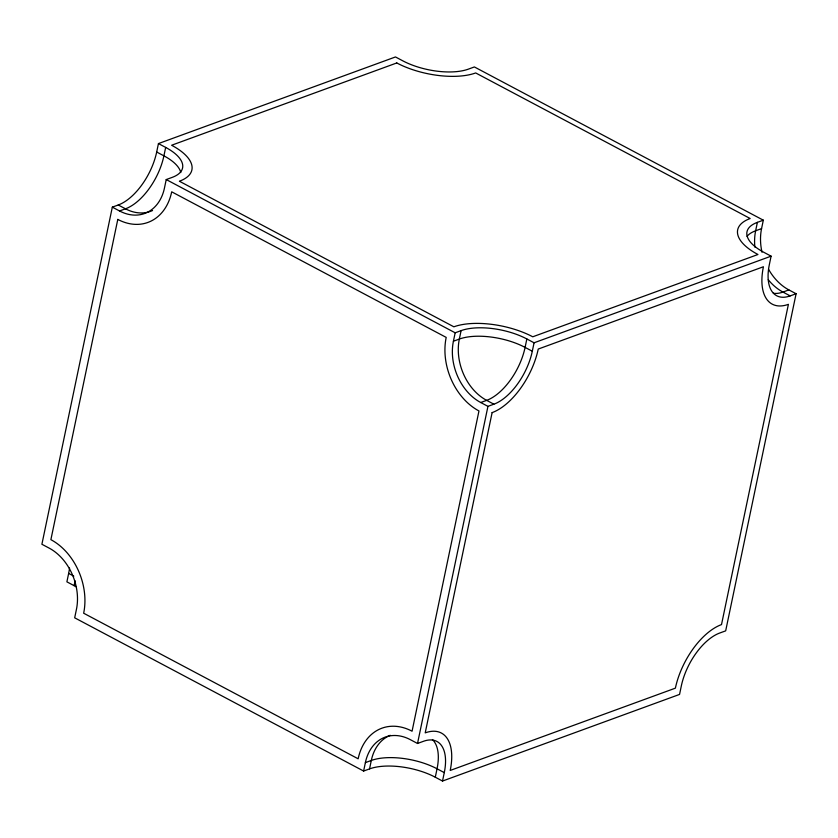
<?xml version="1.0" encoding="UTF-8"?>
<svg xmlns="http://www.w3.org/2000/svg" width="838" height="838" viewBox="0 0 838 838"><rect width="100%" height="100%" fill="white"/><g stroke="black" fill="none" stroke-linecap="round" stroke-linejoin="round"><path stroke-width="1.26" d="M762.004 252.248A47.536 35.563 69.9 0 1 761.564 228.617L763.324 220.185L474.381 66.946L468.452 69.114A47.536 20.164 11.8 0 1 402.711 60.786L395.484 56.953L158.445 143.581L156.685 152.013A47.536 24.26 -62.1 0 1 118.252 204.985L112.323 207.143L41.9 544.26L49.128 548.094A47.536 35.563 69.9 0 1 76.436 609.383L74.676 617.816L363.619 771.054L369.548 768.886A47.536 20.164 11.8 0 1 435.289 777.214L442.516 781.047L679.555 694.419L681.315 685.987A47.536 24.26 -62.1 0 1 719.748 633.015L725.677 630.857L796.1 293.74L788.872 289.906A47.536 35.563 69.9 0 1 768.708 269.543M69.544 567.996A47.536 24.26 -62.1 0 1 68.653 573.412L66.893 581.834L74.111 585.668A47.536 20.164 11.8 0 1 76.415 586.946M74.111 585.668L75.116 580.849M158.445 143.581L165.673 147.415L163.913 155.847A47.536 24.26 -62.1 0 1 125.48 208.809L119.551 210.977L112.323 207.143M165.673 147.415A47.536 20.164 11.8 0 1 172.157 177.394L166.228 179.562L164.468 187.995A47.536 35.563 69.9 0 1 119.551 210.977M363.619 771.054L365.378 762.622A47.536 35.563 69.9 0 1 410.295 739.64L417.523 743.474L423.452 741.305A47.536 24.26 -62.1 0 1 444.276 772.615L442.516 781.047M534.068 342.794L532.308 351.216A47.536 24.26 -62.1 0 1 493.875 404.188L487.946 406.357L480.729 402.523A47.536 35.563 69.9 0 1 453.41 341.234L455.17 332.801L461.099 330.633A47.536 20.164 11.8 0 1 526.851 338.961L534.068 342.794L771.107 256.166L769.347 264.588A47.536 24.26 -62.1 0 0 790.171 295.898L796.1 293.74M369.548 768.886L371.307 760.464A47.536 35.563 69.9 0 1 390.225 735.303M461.099 330.633L459.339 339.065A47.536 35.563 69.9 0 0 486.658 400.355L493.875 404.188M417.523 743.474L487.946 406.357M435.289 777.214L437.048 768.781A47.536 24.26 -62.1 0 0 432.439 739.587M526.851 338.961L525.091 347.393A47.536 24.26 -62.1 0 1 486.658 400.355L480.729 402.523M763.324 220.185L757.395 222.353L755.635 230.775A47.536 35.563 69.9 0 0 754.881 247.158M453.41 341.234L459.339 339.065A47.536 20.164 11.8 0 1 525.091 347.393L532.308 351.216M761.564 228.617L755.635 230.775A47.536 20.164 11.8 0 0 747.046 236.379M788.872 289.906L782.954 292.074A47.536 24.26 -62.1 0 1 773.348 293.237M365.378 762.622L371.307 760.464A47.536 20.164 11.8 0 1 437.048 768.781L444.276 772.615M771.107 256.166L763.889 252.332A47.536 20.164 11.8 0 1 757.395 222.353M790.171 295.898L782.954 292.074A47.536 35.563 69.9 0 1 768.257 279.724M156.685 152.013L163.913 155.847A47.536 20.164 11.8 0 1 180.767 172.555M166.228 179.562L455.17 332.801M118.252 204.985L125.48 208.809A47.536 35.563 69.9 0 0 152.547 210.527M68.653 573.412L73.807 576.146M117.791 219.409L50.888 539.662A57.047 42.675 69.9 0 1 83.664 613.217L358.151 758.799A57.047 42.675 69.9 0 1 412.066 731.207L478.969 410.955A57.047 42.675 69.9 0 1 446.193 337.4L171.696 191.818A57.047 42.675 69.9 0 1 117.791 219.409M492.116 412.621L425.212 732.873A57.047 29.11 -62.1 0 1 450.205 770.447L675.386 688.155A57.047 29.11 -62.1 0 1 721.508 624.593L788.411 304.33A57.047 29.11 -62.1 0 1 763.418 266.756L538.237 349.058A57.047 29.11 -62.1 0 1 492.116 412.621M396.783 62.955L171.601 145.246A57.047 24.197 11.8 0 1 179.384 181.228L453.871 326.81A57.047 24.197 11.8 0 1 532.769 336.792L757.961 254.501A57.047 24.197 11.8 0 1 750.178 218.519L475.68 72.948A57.047 24.197 11.8 0 1 396.783 62.955"/></g></svg>
